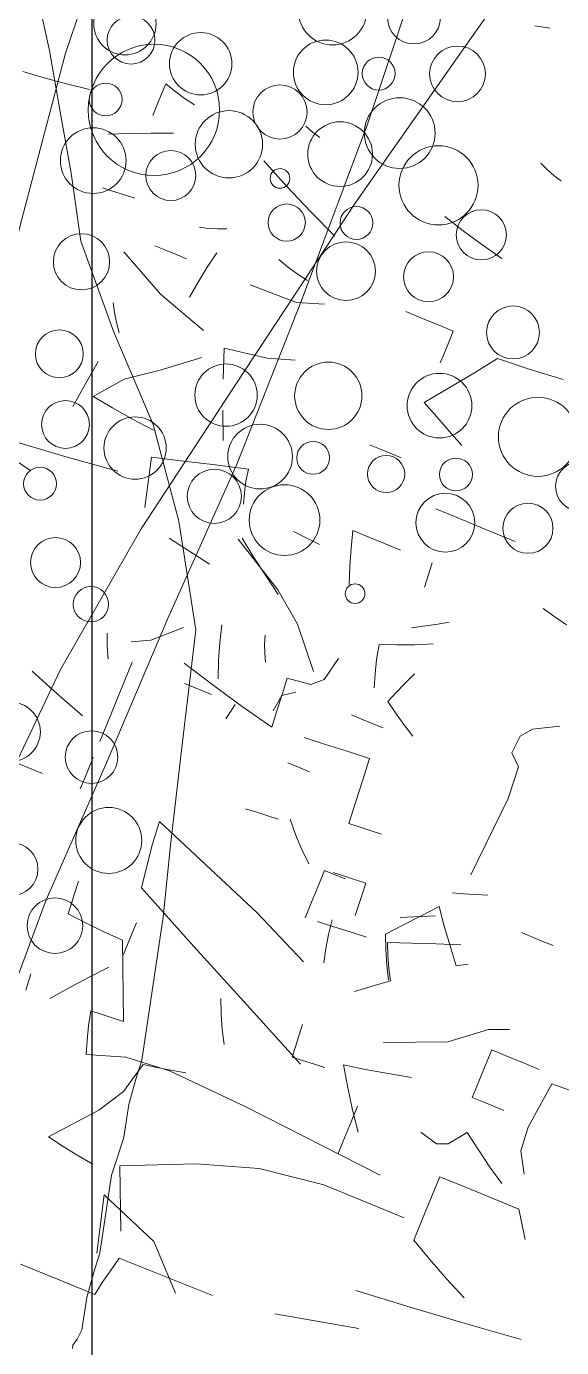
# Model space of a CAD drawing. Header units: metres. Extents: x -325 to 301, y -147 to 149.
# Drawn here: x 16.537 to 16.874, y 81.326 to 82.159 of the extents above; entities that cross this region are included whole.
import ezdxf

# ---------------------------------------------------------------- set-up
doc = ezdxf.new("R2010")
doc.units = ezdxf.units.M
doc.layers.add('-AUX-QAD', color=5, linetype='Continuous', plot=False)
doc.layers.add('-AUX_MON', color=3, linetype='Continuous', plot=False)
doc.layers.add('0-TX-1_25', color=7, linetype='Continuous', true_color=0x3f4f7f)
doc.layers.add('05-VEG-gris 50%', color=253, linetype='Continuous', lineweight=18)
doc.layers.add('05-VEG-sec plano 2_', color=251, linetype='Continuous', lineweight=18)
doc.layers.add('10-DET_TERRENY_compactat', color=252, linetype='Continuous')

# ---------------------------------------------------------------- blocks, each defined once
blk = doc.blocks.new('arbusto')
at = {"color": 0}
for p, q in [((84.88825, 109.9203), (84.87944, 109.91887)), ((84.91347, 109.84164), (84.9086, 109.8439)), ((84.91835, 109.83959), (84.91347, 109.84164)), ((84.92327, 109.83799), (84.91835, 109.83959)), ((84.68656, 109.81747), (84.68613, 109.81052)), ((84.69273, 109.81513), (84.68656, 109.81747)), ((84.69935, 109.81298), (84.69273, 109.81513)), ((84.70622, 109.81126), (84.69935, 109.81298)), ((84.77678, 109.81824), (84.77189, 109.82028)), ((84.78169, 109.81664), (84.77678, 109.81824)), ((84.68613, 109.81052), (84.68572, 109.80379)), ((84.61827, 109.79792), (84.60518, 109.79743)), ((84.63161, 109.79884), (84.61827, 109.79792)), ((84.64541, 109.79996), (84.63161, 109.79884)), ((84.68572, 109.80379), (84.68533, 109.79751)), ((84.7, 109.7916), (84.68775, 109.78734)), ((84.77267, 109.78342), (84.7552, 109.79322)), ((84.87839, 109.79196), (84.86561, 109.79645)), ((84.89143, 109.78789), (84.87839, 109.79196)), ((84.67573, 109.78307), (84.66415, 109.77877)), ((84.68775, 109.78734), (84.67573, 109.78307)), ((84.79039, 109.77406), (84.77267, 109.78342)), ((84.90492, 109.78402), (84.89143, 109.78789)), ((84.80857, 109.76489), (84.79039, 109.77406)), ((84.73724, 109.74552), (84.73217, 109.74454)), ((84.74234, 109.74696), (84.73724, 109.74552)), ((84.74745, 109.74861), (84.74234, 109.74696)), ((84.78824, 109.73913), (84.78208, 109.74147)), ((84.79487, 109.73697), (84.78824, 109.73913)), ((84.80174, 109.73525), (84.79487, 109.73697)), ((84.87191, 109.73595), (84.86193, 109.73656)), ((84.88189, 109.73534), (84.87191, 109.73595)), ((84.74653, 109.73364), (84.74396, 109.72378)), ((84.89187, 109.73473), (84.88189, 109.73534)), ((84.89145, 109.72778), (84.89187, 109.73473)), ((84.96162, 109.72847), (84.94155, 109.72796)), ((84.71727, 109.72542), (84.71099, 109.7258)), ((84.724, 109.725), (84.71727, 109.72542)), ((84.73095, 109.72458), (84.724, 109.725)), ((84.74396, 109.72378), (84.74161, 109.7139)), ((84.79975, 109.72109), (84.77087, 109.72212)), ((84.8156, 109.72531), (84.79975, 109.72109)), ((84.89065, 109.71476), (84.89103, 109.72105)), ((84.89103, 109.72105), (84.89145, 109.72778)), ((84.92151, 109.72789), (84.91069, 109.71483)), ((84.94155, 109.72796), (84.92151, 109.72789)), ((84.72314, 109.70019), (84.69502, 109.71658)), ((84.74161, 109.7139), (84.7397, 109.704)), ((84.91069, 109.71483), (84.89989, 109.70221)), ((84.75375, 109.68811), (84.72314, 109.70019)), ((84.89989, 109.70221), (84.88911, 109.68981)), ((85.60743, 109.70078), (85.60115, 109.70116)), ((85.61416, 109.70036), (85.60743, 109.70078)), ((85.62111, 109.69993), (85.61416, 109.70036)), ((84.88911, 109.68981), (84.89879, 109.68421)), ((84.70128, 109.68131), (84.69855, 109.68649)), ((84.79418, 109.6847), (84.76842, 109.6822)), ((84.76842, 109.6822), (84.77366, 109.66488)), ((84.81002, 109.68892), (84.79418, 109.6847)), ((84.89879, 109.68421), (84.90846, 109.6786)), ((84.70422, 109.67612), (84.70128, 109.68131)), ((84.70761, 109.67091), (84.70422, 109.67612)), ((84.90846, 109.6786), (84.91814, 109.673)), ((84.75782, 109.67283), (84.73724, 109.65795)), ((84.70139, 109.65125), (84.69852, 109.6364)), ((84.73724, 109.65795), (84.71909, 109.64627)), ((84.87329, 109.65572), (84.867, 109.6561)), ((84.88002, 109.6553), (84.87329, 109.65572)), ((84.88697, 109.65488), (84.88002, 109.6553)), ((84.71909, 109.64627), (84.70516, 109.63098)), ((84.77936, 109.64776), (84.78531, 109.63107)), ((84.69852, 109.6364), (84.69586, 109.62153)), ((84.70516, 109.63098), (84.71805, 109.62822)), ((84.71805, 109.62822), (84.73118, 109.62567)), ((84.93195, 109.63207), (84.91568, 109.63307)), ((84.94866, 109.63105), (84.93195, 109.63207)), ((84.96559, 109.63001), (84.94866, 109.63105)), ((84.73118, 109.62567), (84.74478, 109.62354)), ((84.78569, 109.61601), (84.76716, 109.61214)), ((84.80466, 109.61986), (84.78569, 109.61601)), ((84.80553, 109.61283), (84.80466, 109.61986)), ((84.80685, 109.60599), (84.80553, 109.61283)), ((84.76716, 109.61214), (84.74885, 109.60826)), ((84.74885, 109.60826), (84.75467, 109.57929)), ((84.80843, 109.59959), (84.80685, 109.60599)), ((84.87392, 109.60558), (84.87634, 109.59542)), ((84.8839, 109.60497), (84.87392, 109.60558)), ((84.89388, 109.60436), (84.8839, 109.60497)), ((84.90386, 109.60374), (84.89388, 109.60436)), ((85.00159, 109.59577), (84.99369, 109.59822)), ((84.70083, 109.59247), (84.66894, 109.59116)), ((84.73296, 109.59421), (84.70083, 109.59247)), ((84.85803, 109.59153), (84.84118, 109.59387)), ((84.87634, 109.59542), (84.87898, 109.58523)), ((85.00973, 109.59353), (85.00159, 109.59577)), ((84.87898, 109.58523), (84.88206, 109.57503)), ((84.84358, 109.55865), (84.81219, 109.57932)), ((84.77376, 109.56687), (84.80098, 109.55997)), ((84.86082, 109.54331), (84.84358, 109.55865)), ((84.87869, 109.52013), (84.86082, 109.54331)), ((85.02495, 109.53619), (85.01043, 109.52947)), ((85.84056, 109.52114), (85.84148, 109.53611)), ((84.82152, 109.51863), (84.81911, 109.5288)), ((85.01043, 109.52947), (85.00486, 109.52332)), ((85.6007, 109.53087), (85.59091, 109.53451)), ((84.79853, 109.52005), (84.78288, 109.50691)), ((85.00486, 109.52332), (85.00345, 109.51246)), ((85.73991, 109.51359), (85.73046, 109.52289)), ((84.82416, 109.50845), (84.82152, 109.51863)), ((85.00345, 109.51246), (85.00992, 109.50594)), ((85.74938, 109.50474), (85.73991, 109.51359)), ((84.78288, 109.50691), (84.77221, 109.50237)), ((84.82725, 109.49824), (84.82416, 109.50845)), ((84.87278, 109.50546), (84.86564, 109.50108)), ((85.00992, 109.50594), (85.01002, 109.48646)), ((85.75887, 109.4961), (85.74938, 109.50474)), ((85.8596, 109.50494), (85.85242, 109.50167)), ((84.75738, 109.50254), (84.75998, 109.4954)), ((84.86564, 109.50108), (84.86371, 109.49081)), ((84.91399, 109.50293), (84.90771, 109.50332)), ((84.92072, 109.50252), (84.91399, 109.50293)), ((84.92767, 109.50209), (84.92072, 109.50252)), ((85.8455, 109.49883), (85.83903, 109.49619)), ((85.85242, 109.50167), (85.8455, 109.49883)), ((84.75998, 109.4954), (84.76282, 109.48847)), ((84.77673, 109.49133), (84.77569, 109.4744)), ((84.82663, 109.48826), (84.8097, 109.4893)), ((85.85369, 109.49028), (85.84348, 109.48719)), ((84.84161, 109.48734), (84.83903, 109.47748)), ((85.01002, 109.48646), (85.00384, 109.4373)), ((85.8333, 109.48455), (85.82313, 109.48213)), ((85.82313, 109.48213), (85.82389, 109.47337)), ((85.84348, 109.48719), (85.8333, 109.48455)), ((84.77569, 109.4744), (84.77466, 109.45769)), ((84.74102, 109.45976), (84.72321, 109.4676)), ((85.75832, 109.46608), (85.75734, 109.47115)), ((85.75975, 109.46098), (85.75832, 109.46608)), ((85.80225, 109.46839), (85.79714, 109.4546)), ((85.82389, 109.47337), (85.82513, 109.46502)), ((85.84747, 109.47062), (85.84335, 109.4639)), ((84.7593, 109.45232), (84.74102, 109.45976)), ((84.88833, 109.46443), (84.8816, 109.46485)), ((84.89528, 109.46401), (84.88833, 109.46443)), ((85.76141, 109.45587), (85.75975, 109.46098)), ((85.82513, 109.46502), (85.82659, 109.45687)), ((85.84335, 109.4639), (85.83968, 109.45737)), ((84.77466, 109.45769), (84.77366, 109.44142)), ((85.79714, 109.4546), (85.79035, 109.44983)), ((85.83968, 109.45737), (85.83627, 109.45127)), ((85.83627, 109.45127), (85.84224, 109.44589)), ((85.73511, 109.43548), (85.71557, 109.44366)), ((85.77607, 109.44996), (85.77546, 109.43998)), ((85.79035, 109.44983), (85.77607, 109.44996)), ((85.84224, 109.44589), (85.84867, 109.44049)), ((85.75466, 109.42753), (85.73511, 109.43548)), ((85.77546, 109.43998), (85.77485, 109.43)), ((85.84867, 109.44049), (85.85531, 109.43507)), ((84.77305, 109.43144), (84.77262, 109.42449)), ((84.89929, 109.42673), (84.89344, 109.43406)), ((85.77423, 109.42002), (85.75466, 109.42753)), ((85.77485, 109.43), (85.77423, 109.42002)), ((84.77262, 109.42449), (84.77221, 109.41776)), ((84.90561, 109.41959), (84.89929, 109.42673)), ((84.91217, 109.41287), (84.90561, 109.41959)), ((84.74816, 109.41293), (84.72495, 109.41436)), ((84.77221, 109.41776), (84.77182, 109.41148)), ((84.92215, 109.41226), (84.92154, 109.40228)), ((84.93517, 109.41146), (84.92215, 109.41226)), ((85.04882, 109.4145), (85.04254, 109.41488)), ((85.05555, 109.41408), (85.04882, 109.4145)), ((85.0625, 109.41366), (85.05555, 109.41408)), ((85.80721, 109.41799), (85.79419, 109.41879)), ((85.82044, 109.41718), (85.80721, 109.41799)), ((85.83412, 109.41634), (85.82044, 109.41718)), ((85.83328, 109.40266), (85.83412, 109.41634)), ((84.89268, 109.37641), (84.82173, 109.40841)), ((84.82173, 109.40841), (84.82218, 109.39466)), ((84.99202, 109.40797), (84.97282, 109.40043)), ((84.92154, 109.40228), (84.92093, 109.3923)), ((85.01137, 109.39676), (84.99739, 109.39261)), ((85.83247, 109.38942), (85.83328, 109.40266)), ((84.82218, 109.39466), (84.82311, 109.38131)), ((84.92093, 109.3923), (84.92031, 109.38232)), ((84.99739, 109.39261), (84.98384, 109.38843)), ((85.83167, 109.37641), (85.83247, 109.38942)), ((84.82311, 109.38131), (84.82427, 109.36818)), ((84.93559, 109.38639), (84.93635, 109.37762)), ((84.98384, 109.38843), (84.97053, 109.38424)), ((84.97053, 109.38424), (84.97313, 109.37711)), ((84.92771, 109.35774), (84.89268, 109.37641)), ((84.93635, 109.37762), (84.93758, 109.36927)), ((84.97313, 109.37711), (84.97597, 109.37018)), ((85.83795, 109.37603), (85.83167, 109.37641)), ((85.84468, 109.37561), (85.83795, 109.37603)), ((85.85163, 109.37519), (85.84468, 109.37561)), ((84.82427, 109.36818), (84.86426, 109.34569)), ((84.93758, 109.36927), (84.93905, 109.36113)), ((84.97597, 109.37018), (84.97928, 109.36367)), ((85.77745, 109.36972), (85.77117, 109.37011)), ((85.78418, 109.36931), (85.77745, 109.36972)), ((85.79113, 109.36888), (85.78418, 109.36931)), ((84.97928, 109.36367), (84.97017, 109.35725)), ((85.05414, 109.35907), (85.04258, 109.35514)), ((84.97017, 109.35725), (84.96151, 109.35103)), ((85.04258, 109.35514), (85.02258, 109.3406)), ((85.90667, 109.35306), (85.90031, 109.35216)), ((85.91351, 109.35439), (85.90667, 109.35306)), ((85.92058, 109.35592), (85.91351, 109.35439)), ((84.8276, 109.34096), (84.82803, 109.34791)), ((84.86426, 109.34569), (84.90469, 109.32316)), ((85.04823, 109.3444), (85.04761, 109.33442)), ((85.05821, 109.34379), (85.04823, 109.3444)), ((85.06819, 109.34317), (85.05821, 109.34379)), ((85.07817, 109.34256), (85.06819, 109.34317)), ((85.83611, 109.34608), (85.82983, 109.34647)), ((85.84284, 109.34567), (85.83611, 109.34608)), ((85.84979, 109.34524), (85.84284, 109.34567)), ((85.84936, 109.33829), (85.84979, 109.34524)), ((85.8947, 109.34248), (85.88548, 109.33433)), ((85.90037, 109.33211), (85.8947, 109.34248)), ((84.82719, 109.33423), (84.8276, 109.34096)), ((85.02258, 109.3406), (84.98711, 109.32812)), ((85.08785, 109.33696), (85.08294, 109.3085)), ((85.11417, 109.33664), (85.08785, 109.33696)), ((85.84895, 109.33156), (85.84936, 109.33829)), ((84.8268, 109.32795), (84.82719, 109.33423)), ((85.04761, 109.33442), (85.047, 109.32444)), ((85.84856, 109.32528), (85.84895, 109.33156)), ((85.88548, 109.33433), (85.87673, 109.32659)), ((85.90649, 109.32172), (85.90037, 109.33211)), ((84.90469, 109.32316), (84.94535, 109.30063)), ((85.047, 109.32444), (85.04639, 109.31446)), ((85.87673, 109.32659), (85.86822, 109.31906)), ((85.91283, 109.31131), (85.90649, 109.32172)), ((84.8212, 109.31828), (84.8119, 109.30883)), ((85.04639, 109.31446), (85.05267, 109.31407)), ((85.05267, 109.31407), (85.0594, 109.31366)), ((85.0594, 109.31366), (85.06635, 109.31323)), ((85.83797, 109.31591), (85.82799, 109.31653)), ((85.84795, 109.3153), (85.83797, 109.31591)), ((85.85793, 109.31469), (85.84795, 109.3153)), ((85.86822, 109.31906), (85.87072, 109.31019)), ((85.9193, 109.31396), (85.91283, 109.31131)), ((84.8119, 109.30883), (84.80304, 109.29935)), ((85.08294, 109.3085), (85.08336, 109.29419)), ((85.6866, 109.2982), (85.68702, 109.30515)), ((85.87072, 109.31019), (85.87346, 109.30175)), ((84.80304, 109.29935), (84.79441, 109.28987)), ((85.68618, 109.29147), (85.6866, 109.2982)), ((85.87346, 109.30175), (85.87667, 109.2935)), ((85.05015, 109.29419), (85.04194, 109.2843)), ((85.05971, 109.28663), (85.05015, 109.29419)), ((85.08336, 109.29419), (85.08946, 109.28175)), ((85.6858, 109.28519), (85.68618, 109.29147)), ((84.98405, 109.27821), (84.98466, 109.28819)), ((85.03531, 109.28211), (85.02459, 109.28574)), ((85.04194, 109.2843), (85.03531, 109.28211)), ((85.06927, 109.27928), (85.05971, 109.28663)), ((85.69695, 109.28253), (85.6858, 109.28519)), ((85.70856, 109.28008), (85.69695, 109.28253)), ((84.87481, 109.27294), (84.86646, 109.27171)), ((84.88362, 109.27436), (84.87481, 109.27294)), ((84.98343, 109.26823), (84.98405, 109.27821)), ((85.07887, 109.27239), (85.06927, 109.27928)), ((85.72042, 109.27805), (85.70856, 109.28008)), ((85.72449, 109.26277), (85.72042, 109.27805)), ((84.85836, 109.27091), (84.85258, 109.25234)), ((84.86646, 109.27171), (84.85836, 109.27091)), ((84.98282, 109.25825), (84.98343, 109.26823)), ((85.04332, 109.26455), (85.04248, 109.25087)), ((85.05959, 109.26355), (85.04332, 109.26455)), ((85.0763, 109.26253), (85.05959, 109.26355)), ((85.09323, 109.26148), (85.0763, 109.26253)), ((85.10229, 109.2459), (85.09323, 109.26148)), ((85.72857, 109.24749), (85.72449, 109.26277)), ((85.78688, 109.25022), (85.78438, 109.25909)), ((84.85258, 109.25234), (84.84257, 109.23737)), ((85.04248, 109.25087), (85.04167, 109.23764)), ((85.78963, 109.24177), (85.78688, 109.25022)), ((85.83386, 109.24907), (85.83429, 109.25602)), ((85.67275, 109.23589), (85.67336, 109.24588)), ((85.73264, 109.23221), (85.72857, 109.24749)), ((85.83306, 109.23606), (85.83345, 109.24235)), ((85.83345, 109.24235), (85.83386, 109.24907)), ((84.84257, 109.23737), (84.81975, 109.21317)), ((84.94208, 109.23521), (84.90639, 109.226)), ((84.98078, 109.23821), (84.94208, 109.23521)), ((85.0315, 109.23522), (84.98078, 109.23821)), ((85.04167, 109.23764), (85.04087, 109.22463)), ((85.79283, 109.23353), (85.78963, 109.24177)), ((85.83935, 109.23568), (85.83306, 109.23606)), ((85.84607, 109.23526), (85.83935, 109.23568)), ((85.85302, 109.23484), (85.84607, 109.23526)), ((85.8764, 109.23971), (85.86331, 109.23921)), ((85.86331, 109.23921), (85.86886, 109.22689)), ((85.88974, 109.24063), (85.8764, 109.23971)), ((85.90354, 109.24175), (85.88974, 109.24063)), ((85.71267, 109.23344), (85.71896, 109.23305)), ((85.71343, 109.22467), (85.71267, 109.23344)), ((85.71896, 109.23305), (85.72569, 109.23264)), ((85.72569, 109.23264), (85.73264, 109.23221)), ((85.86886, 109.22689), (85.87487, 109.21475)), ((84.90639, 109.226), (84.86466, 109.21041)), ((85.04087, 109.22463), (85.05345, 109.21688)), ((85.71466, 109.21632), (85.71343, 109.22467)), ((84.81975, 109.21317), (84.82961, 109.21059)), ((85.05345, 109.21688), (85.06627, 109.20934)), ((85.71613, 109.20818), (85.71466, 109.21632)), ((85.739, 109.21218), (85.71613, 109.20818)), ((85.76576, 109.21077), (85.739, 109.21218)), ((85.87487, 109.21475), (85.88113, 109.20305)), ((84.82961, 109.21059), (84.83948, 109.20824)), ((84.83948, 109.20824), (84.84939, 109.20634)), ((84.86466, 109.21041), (84.86892, 109.19816)), ((85.06627, 109.20934), (85.07957, 109.20221)), ((85.81364, 109.20149), (85.76576, 109.21077)), ((84.86892, 109.19816), (84.87319, 109.18613)), ((85.89986, 109.18186), (85.81364, 109.20149)), ((85.08501, 109.18815), (85.05161, 109.18693)), ((85.11888, 109.18978), (85.08501, 109.18815)), ((84.87319, 109.18613), (84.87749, 109.17455)), ((85.05161, 109.18693), (85.01845, 109.18593)), ((85.02721, 109.16535), (84.97795, 109.1578)), ((84.88156, 109.15927), (84.87907, 109.15071)), ((84.94019, 109.15623), (84.88156, 109.15927)), ((84.87907, 109.15071), (84.87682, 109.14257)), ((84.87682, 109.14257), (84.87504, 109.13463)), ((84.85138, 109.13608), (84.82816, 109.13751)), ((84.87504, 109.13463), (84.85138, 109.13608)), ((85.74647, 109.13118), (85.75068, 109.09715)), ((85.78117, 109.11194), (85.74647, 109.13118)), ((85.80097, 109.08582), (85.78117, 109.11194))]:
    blk.add_line(p, q, dxfattribs=at)
blk = doc.blocks.new('ccddddddddddd')
for points in [[(92.1712, 14.4553), (92.1602, 14.5428), (92.1493, 14.718), (92.0836, 15.0246), (91.9959, 15.3969), (91.9083, 15.813), (91.7769, 16.2947), (91.6454, 16.7984), (91.4921, 17.3458), (91.3606, 17.9152), (91.2292, 18.5284), (91.1196, 19.1415), (91.0977, 19.6452), (91.0868, 20.0174), (91.0868, 20.1926), (91.1087, 20.1926)], [(90.2324, 20.0174), (90.2543, 20.0174), (90.3529, 19.9299), (90.4186, 19.7766), (90.5501, 19.5795), (90.7472, 19.2291), (90.9663, 18.7911), (91.2292, 18.2656), (91.514, 17.6524), (91.7769, 17.0831), (91.974, 16.5794), (92.1274, 16.0757), (92.3245, 15.5283), (92.456, 15.1341), (92.4779, 14.8713), (92.5436, 14.6742), (92.6093, 14.5209), (92.6203, 14.4334)], [(92.3793, 18.7911), (92.3136, 18.6159), (92.2479, 18.4189), (92.1821, 18.2218), (92.1164, 18.0028), (91.9631, 17.7181), (91.7878, 17.4334), (91.6564, 17.1269), (91.5468, 16.7765), (91.5359, 16.3823), (91.5249, 16.0538), (91.514, 15.813), (91.514, 15.3312), (91.5249, 15.2655), (91.5359, 15.1779), (91.5359, 15.0684), (91.5468, 15.0027), (91.5578, 14.937), (91.5578, 14.6742), (91.5687, 14.6085), (91.5797, 14.5209), (91.5797, 14.4115), (91.5906, 14.3786), (91.6016, 14.3567), (91.6016, 14.3458)], [(91.9631, 19.8423), (92.0069, 19.8423), (92.0178, 19.7547), (92.0836, 19.4919), (92.1712, 19.0977), (92.2588, 18.6159), (92.3245, 18.0247), (92.3903, 17.3239), (92.4122, 16.4699), (92.4122, 15.5721), (92.4012, 14.8056), (92.3355, 14.3239), (92.3136, 14.1049), (92.3245, 14.0939)]]:
    blk.add_lwpolyline(points)
for centre, radius in [((91.1282, 18.9038), 0.0883), ((91.3999, 18.8859), 0.1139), ((90.957, 18.7388), 0.0928), ((92.0778, 18.7413), 0.1039), ((91.3922, 18.6794), 0.1078), ((92.0495, 18.6904), 0.0797), ((91.217, 18.7013), 0.0548), ((91.8085, 18.6466), 0.1039), ((91.9399, 18.4714), 0.219), ((91.1184, 18.5152), 0.1179), ((91.5237, 18.5261), 0.0903), ((91.3046, 18.4166), 0.1078), ((91.6759, 18.3947), 0.1122), ((92.1042, 18.4823), 0.0547), ((90.9651, 18.3619), 0.1319), ((92.1152, 18.2743), 0.1095), ((91.4908, 18.3071), 0.0328), ((91.8523, 18.2633), 0.0834), ((90.7997, 18.2195), 0.0836), ((91.217, 18.1976), 0.0548), ((91.447, 18.1648), 0.062), ((90.953, 18.0553), 0.0834), ((91.2279, 18.0334), 0.098), ((92.1042, 17.9349), 0.0936), ((90.6474, 17.913), 0.0883), ((90.5142, 17.5809), 0.1319), ((90.8538, 17.6356), 0.1078), ((91.2251, 17.6137), 0.1122), ((91.5625, 17.5658), 0.1039), ((92.1321, 17.6205), 0.0797), ((90.3488, 17.4385), 0.0836), ((90.7661, 17.4166), 0.0548), ((91.2448, 17.4015), 0.0548), ((91.4201, 17.3797), 0.1078), ((91.8363, 17.3468), 0.1039), ((92.0773, 17.3906), 0.0797), ((90.9962, 17.3838), 0.062), ((90.5022, 17.2743), 0.0834), ((90.7771, 17.2524), 0.098), ((91.5515, 17.2264), 0.0903), ((91.3085, 17.1821), 0.1179), ((92.1321, 17.1826), 0.0547), ((91.04, 16.974), 0.0328), ((92.0424, 16.9303), 0.0834), ((91.9053, 16.8098), 0.059), ((92.1077, 16.3499), 0.0991), ((91.8285, 16.3061), 0.0876), ((91.731, 16.0394), 0.11), ((92.0377, 15.897), 0.0883), ((91.8665, 15.732), 0.0928)]:
    blk.add_circle(centre, radius)

msp = doc.modelspace()

# ---------------------------------------------------------------- hatches: boundary and pattern name
at = {"layer": '10-DET_TERRENY_compactat'}
h = msp.add_hatch(dxfattribs=at)
h.set_pattern_fill('HEX', color=256, scale=0.002, angle=0.57823)
h.set_pattern_definition([(0.578232, (0, -10), (-0.0001109957, 0.0109979625), [0.00635, -0.0127]), (120.578232, (0, -10), (-0.0094690171, -0.0055951064), [0.00635, -0.0127]), (60.578232, (0.00635, -9.999936), (-0.0095800128, 0.0054028561), [0.00635, -0.0127])])
edge = h.paths.add_edge_path(flags=16)
edge.add_arc((18.16897, 80.72108), 0.01915, 0, 360)
edge = h.paths.add_edge_path(flags=16)
edge.add_arc((17.84727, 80.82195), 0.01915, 0, 360)
edge = h.paths.add_edge_path(flags=16)
edge.add_arc((16.62313, 81.22557), 0.01915, 0, 360)
edge = h.paths.add_edge_path(flags=16)
edge.add_arc((16.24452, 81.34651), 0.01915, 0, 360)
edge = h.paths.add_edge_path(flags=16)
edge.add_arc((15.77556, 81.49671), 0.01915, 0, 360)
edge = h.paths.add_edge_path(flags=16)
edge.add_arc((15.39899, 81.61809), 0.01915, 0, 360)
edge = h.paths.add_edge_path(flags=16)
edge.add_arc((15.02038, 81.74024), 0.01915, 0, 360)
edge = h.paths.add_edge_path(flags=16)
edge.add_arc((14.55142, 81.89354), 0.01915, 0, 360)
edge = h.paths.add_edge_path(flags=16)
edge.add_arc((20.16897, 80.72108), 0.01915, 0, 360)
edge = h.paths.add_edge_path(flags=16)
edge.add_arc((19.66897, 80.72108), 0.01915, 0, 360)
edge = h.paths.add_edge_path(flags=16)
edge.add_arc((19.16897, 80.72108), 0.01915, 0, 360)
edge = h.paths.add_edge_path(flags=16)
edge.add_arc((18.66897, 80.72108), 0.01915, 0, 360)
edge = h.paths.add_edge_path()
edge.add_line((17.52442, 80.95626), (17.52442, 80.90593))
edge.add_arc((-145.93641, -420.79596), 527.65919, 71.8811575, 71.9537349, ccw=False)
edge.add_line((18.1598, 80.69847), (20.52864, 80.69847))
edge.add_line((20.52864, 80.69847), (20.52864, 80.74847))
edge.add_line((20.52864, 80.74847), (18.16767, 80.74847))
edge.add_line((18.16767, 80.74847), (17.52442, 80.95626))
edge = h.paths.add_edge_path()
edge.add_line((17.47864, 80.92499), (17.45895, 80.94243))
edge.add_arc((17.44847, 80.95987), 0.02035, 30.42813, 301.00298, ccw=False)
edge.add_line((17.46602, 80.97018), (17.01348, 81.12131))
edge.add_arc((16.9997, 81.10802), 0.01915, -259.76416, 43.95968, ccw=False)
edge.add_line((16.9963, 81.12686), (14.52603, 81.92484))
edge.add_line((14.52603, 81.92484), (14.36337, 81.92484))
edge.add_line((14.36337, 81.92484), (14.36337, 81.89671))
edge.add_line((14.36337, 81.89671), (14.45755, 81.89462))
edge.add_arc((-666.83258, -2046.00737), 2234.30595, 72.16513525, 72.2464994, ccw=False)
edge = h.paths.add_edge_path(flags=17)
edge.add_line((17.47864, 80.97087), (17.47864, 80.97105))
edge.add_line((17.47864, 80.97105), (17.47793, 80.97128))
edge.add_arc((17.46867, 80.95452), 0.01915, 58.6235, 61.06923, ccw=False)

# ---------------------------------------------------------------- linework, layer by layer
at = {"layer": '-AUX-QAD'}
for centre, radius in [((18.81973, 84.94669), 3.28315), ((18.81973, 84.94669), 3.04054), ((16.89761, 80.82832), 4.42316), ((16.89761, 80.82832), 4.20752)]:
    msp.add_circle(centre, radius, dxfattribs=at)
at = {"layer": '-AUX_MON'}
msp.add_circle((18.81973, 84.94669), 2.88228, dxfattribs=at)
at = {"layer": '0-TX-1_25'}
msp.add_lwpolyline([(16.57767, 82.31817), (16.57767, 80.46707)], dxfattribs=at)

# ---------------------------------------------------------------- block references
at = {"layer": '05-VEG-gris 50%', "xscale": 1.080001674432827, "yscale": 1.080001674432827, "zscale": 1.080001674432827, "rotation": 345.7981080366741}
msp.add_blockref('arbusto', (-102.1067, -10.11775), dxfattribs=at)
at = {"layer": '05-VEG-sec plano 2_'}
for name, p, xscale, yscale, zscale, rotation in [('arbusto', (-108.1477, -0.72544), 1.080001674432827, 1.080001674432827, 1.080001674432827, 341.2219139133144), ('ccddddddddddd', (33.30562, 76.09588, 0), -0.1891516853244664, 0.1891516853244665, 0.1891516853244665, 351.5533585797852)]:
    msp.add_blockref(name, p, dxfattribs=dict(at, xscale=xscale, yscale=yscale, zscale=zscale, rotation=rotation))

doc.saveas('drawing.dxf')
